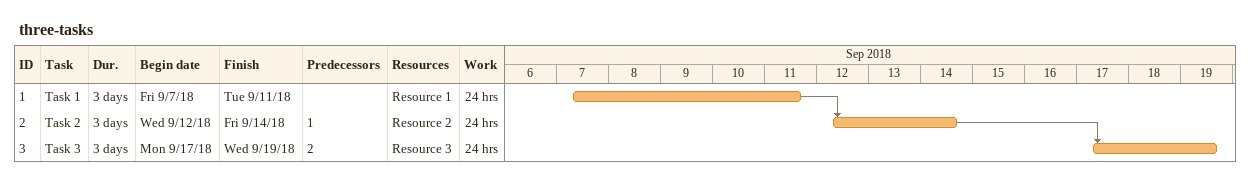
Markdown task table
three-tasks

| ID | Task | Duration | Start | Finish | Predecessors | Resources | Work (h) |
|---|---|---|---|---|---|---|---|
| 1 | Task 1 | 3d | 2018-09-07 | 2018-09-11 |  | Resource 1 | 24 |
| 2 | Task 2 | 3d | 2018-09-12 | 2018-09-14 | 1 | Resource 2 | 24 |
| 3 | Task 3 | 3d | 2018-09-17 | 2018-09-19 | 2 | Resource 3 | 24 |
